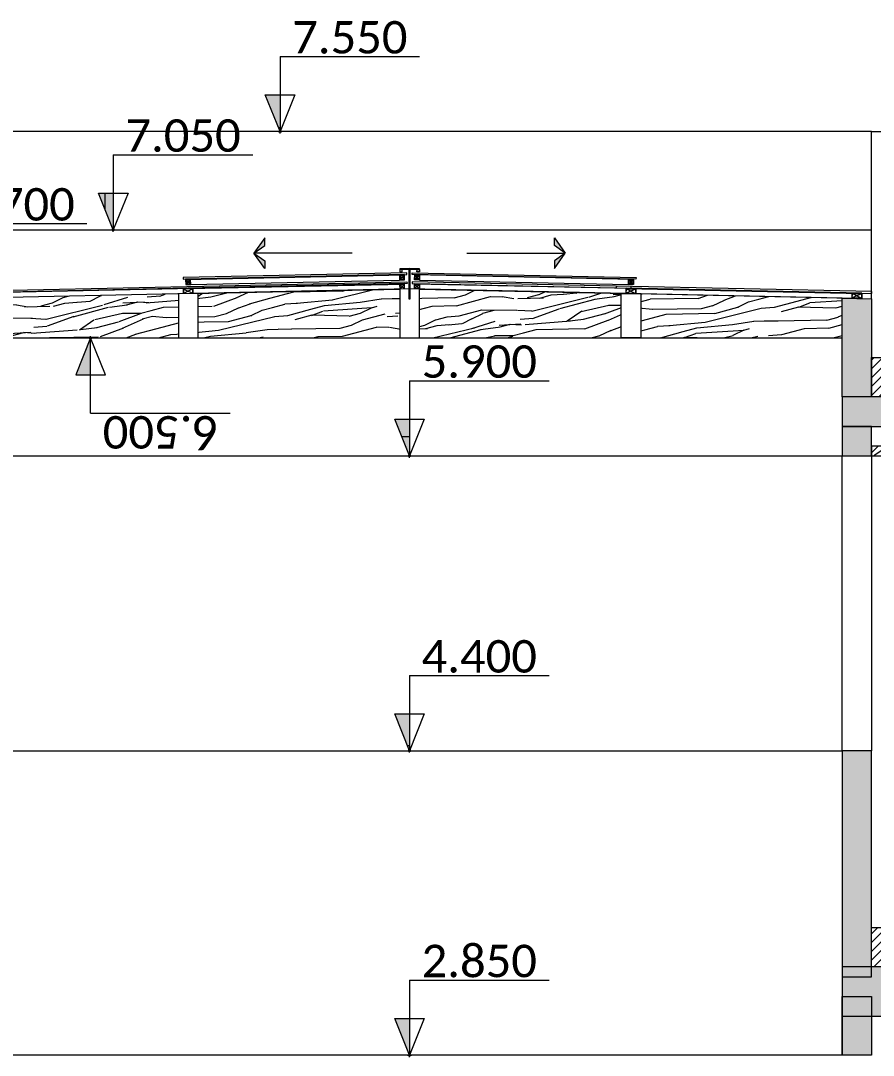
# Model space of a CAD drawing. Header units: metres. Extents: x -197 to 1099, y -24 to 14.
# Drawn here: x 125.69 to 130.03, y 2.85 to 8.11 of the extents above; entities that cross this region are included whole.
import ezdxf
from ezdxf.enums import TextEntityAlignment as Align

# ---------------------------------------------------------------- set-up
doc = ezdxf.new("R2010")
doc.units = ezdxf.units.M
doc.header["$LTSCALE"] = 0.001
doc.header["$PDMODE"] = 34
doc.header["$PDSIZE"] = 0.01
doc.linetypes.add('HIDDENX2', pattern=[19.05, 12.7, -6.35])
doc.layers.get('0').update_dxf_attribs({"lineweight": 13, "true_color": 0x000000})
for name, color, linetype, lineweight, true_color in [('Jach-Anotaciones-CalidaddeLínea  0.13', 7, 'Continuous', 13, 0x000000), ('Jach-Anotaciones-CalidaddeLínea 0.09', 7, 'Continuous', 9, 0x000000), ('Jach-Anotaciones-Hatch-Lum100%', 7, 'Continuous', 13, 0x000000), ('Jach-Anotaciones-Hatch-Lum50%', 9, 'Continuous', 13, 0x808080), ('Jach-Anotaciones-Hatch-Lum60%', 7, 'Continuous', 13, 0x666666), ('JACH-Anotaciones-Textos-Lum75% @ 0.075', 7, 'Continuous', 13, 0x404040), ('JACH-Arq-Lineas-Proyeccion Niveles cortes', 9, 'HIDDENX2', 13, 0x808080)]:
    doc.layers.add(name, color=color, linetype=linetype, lineweight=lineweight, true_color=true_color)
doc.styles.add('02a-Calibri-JACH(1.8mm)', font='calibri.ttf', dxfattribs={"height": 2.2})
pattern_1 = [(45, (-160.011958, 0), (-0.0224506403, 0.0224506403), [])]
pattern_2 = [(15, (-313.64202, -49.71884), (-0.07764571, 0.28977775), [0.06, -0.24]), (23.9726, (-313.597196, -49.874548), (1.66102096667, 0.7556513433), [0.0577062, -5.7129087]), (20.7105, (-313.604753, -49.857938), (2.5303551931, 0.9885849835), [0.0602994, -2.9546628]), (359.5779, (-313.628047, -49.771005), (3.420491245, -0.0152267632), [0.0902496, -8.9347131]), (8.6599, (-313.647874, -49.673825), (0.2897776808, 0.07764633), [0.0543324, -2.6622828]), (0.0686, (-313.594923, -49.83667), (1.236756576, 0.0208055781), [0.0465726, -4.6106796]), (3.6901, (-313.74138, -49.695774), (0.2897778036, 0.0776458436), [0.1223766, -1.4073291]), (20.7105, (-313.590208, -49.900628), (2.5303551931, 0.9885849835), [0.0301497, -2.9848125]), (15, (-313.62572, -49.7797), (-0.07764571, 0.28977775), [0.03, -0.27]), (15, (-313.693, -49.76045), (-0.07764571, 0.28977775), [0.09, -0.21]), (26.3099, (-313.64668, -49.70146), (1.081465411, 0.600359841), [0.030594, -1.4991117]), (17.7263, (-313.64693, -49.81644), (5.7179096389, 1.84269088743), [0.0630714, -6.2440674]), (7.4054, (-313.630112, -49.821252), (2.395867165, 0.3313897797), [0.0453981, -4.4944251]), (15, (-313.6151, -49.93525), (-0.07764571, 0.28977775), [0.06, -0.24]), (13.8309, (-313.640191, -49.957503), (0.28977774135, 0.07764595031), [0.1470306, -14.55603]), (15, (-313.69843, -49.74017), (-0.07764571, 0.28977775), [0.03, -0.27]), (15, (-313.67566, -49.70922), (-0.07764571, 0.28977775), [0.03, -0.27]), (15, (-313.81305, -49.71808), (-0.07764571, 0.28977775), [0.045, -0.255]), (5.5377, (-313.73869, -49.68263), (0.28977774, 0.077645832), [0.0912414, -1.7335872]), (15, (-313.83142, -49.70748), (-0.07764571, 0.28977775), [0.06, -0.24]), (15, (-313.7934, -49.97682), (-0.07764571, 0.28977775), [0.033, -0.267]), (15, (-313.6495, -49.92273), (-0.07764571, 0.28977775), [0.03, -0.27]), (15, (-313.79962, -49.95364), (-0.07764571, 0.28977775), [0.063, -0.237]), (20.4403, (-313.656497, -49.89665), (2.82013208377, 1.0662333484), [0.063285, -6.2652216]), (15, (-313.6598, -49.8727), (-0.07764571, 0.28977775), [0.057, -0.243]), (15, (-313.81205, -49.90727), (-0.07764571, 0.28977775), [0.033, -0.267]), (13.8309, (-313.789698, -49.851589), (0.28977774135, 0.07764595031), [0.1470306, -14.55603]), (15, (-313.7706, -49.81852), (-0.07764571, 0.28977775), [0.03, -0.27]), (15, (-313.8019, -49.8176), (-0.07764571, 0.28977775), [0.03, -0.27]), (15, (-313.686, -49.78653), (-0.07764571, 0.28977775), [0.06, -0.24]), (15, (-313.7455, -49.79627), (-0.07764571, 0.28977775), [0.03, -0.27]), (15, (-313.81278, -49.77702), (-0.07764571, 0.28977775), [0.06, -0.24]), (34.6538, (-313.701933, -49.877766), (2.8769728669, 2.0132122878), [0.0445983, -4.4152218]), (26.3099, (-313.772936, -49.80983), (1.081465411, 0.600359841), [0.030594, -1.4991117]), (26.3099, (-313.65314, -49.79326), (1.081465411, 0.600359841), [0.030594, -1.4991117]), (20.7105, (-313.76958, -49.706437), (2.5303551931, 0.9885849835), [0.0301497, -2.9848125]), (4.6952, (-313.864847, -49.710222), (1.8163117824, 0.1760980683), [0.0335409, -3.3205605]), (3.6901, (-313.76154, -49.968277), (0.2897778036, 0.0776458436), [0.030594, -1.4991117]), (105, (-313.731, -49.9663), (-0.28977775, -0.07764571), [0, -0.3]), (1.6076, (-313.835342, -49.820338), (5.23680226775, 0.1608749846), [0.064761, -6.4113462]), (26.3099, (-313.66945, -49.732405), (1.081465411, 0.600359841), [0.030594, -1.4991117]), (25.3048, (-313.62053, -49.914965), (1.3712432716, 0.6780051528), [0.0335409, -3.3205605]), (3.6901, (-313.74163, -49.810757), (0.2897778036, 0.0776458436), [0.030594, -1.4991117]), (3.6901, (-313.716533, -49.788503), (0.2897778036, 0.0776458436), [0.030594, -1.4991117]), (356.5651, (-313.82758, -49.84932), (0.289777597, 0.077646036), [0.0379473, -0.9107358]), (0.9638, (-313.8221, -49.74225), (0.289777537, 0.077646043), [0.1236933, -1.1132382]), (358.3008, (-313.76958, -49.706437), (2.1837351633, -0.036033688), [0.0939627, -3.0381285]), (15, (-313.77346, -49.69195), (-0.07764571, 0.28977775), [0.036, -0.264]), (0.9638, (-313.73877, -49.93733), (0.289777537, 0.077646043), [0.1236933, -1.1132382]), (0.9638, (-313.773184, -49.92481), (0.289777537, 0.077646043), [0.1236933, -1.1132382]), (0.9638, (-313.78017, -49.89873), (0.289777537, 0.077646043), [0.1236933, -1.1132382]), (4.6952, (-313.846212, -49.77977), (1.8163117824, 0.1760980683), [0.0335409, -3.3205605]), (0.9638, (-313.75483, -49.761494), (0.289777537, 0.077646043), [0.0618465, -1.175085]), (4.6952, (-313.821366, -49.872498), (1.8163117824, 0.1760980683), [0.0335409, -3.3205605]), (12.6141, (-313.665246, -49.852406), (0.289777637, 0.07764606472), [0.0720624, -7.1341845]), (4.6952, (-313.711098, -49.808787), (1.8163117824, 0.1760980683), [0.0335409, -3.3205605]), (27.5288, (-313.67767, -49.806042), (1.0814654707, 0.6003604374), [0.0276585, -2.7382047]), (4.5626, (-313.817483, -49.886987), (3.34284542379, 0.27455157553), [0.1159182, -11.4758865]), (6.8699, (-313.701933, -49.877766), (0.2897776104, 0.0776456016), [0.0424263, -2.0788938]), (19.7636, (-313.787937, -49.869752), (3.1099101626, 1.1438781151), [0.0722496, -3.5402286]), (15, (-313.71994, -49.84532), (-0.07764571, 0.28977775), [0.093, -0.207]), (359.7449, (-313.856306, -49.742098), (1.2367564913, 0.0208055703), [0.0342054, -3.3863208]), (5.5377, (-313.731007, -49.96631), (0.28977774, 0.077645832), [0.0912414, -1.7335872]), (355.0169, (-313.808166, -49.92176), (0.9469788701, -0.0568404208), [0.0351141, -3.4762956]), (15, (-313.61926, -49.6879), (-0.07764571, 0.28977775), [0.015, -0.285]), (15, (-313.5851, -49.8154), (-0.07764571, 0.28977775), [0.03, -0.27]), (26.3099, (-313.55714, -49.91972), (1.081465411, 0.600359841), [0.030594, -1.4991117]), (15, (-313.562, -49.88997), (-0.07764571, 0.28977775), [0.054, -0.246]), (358.3008, (-313.606057, -49.73716), (2.1837351633, -0.036033688), [0.0313209, -3.1007703]), (3.0207, (-313.586854, -49.797237), (5.81644518364, 0.315839444), [0.0552021, -10.0651932]), (105, (-313.55714, -49.91972), (-0.28977775, -0.07764571), [0, -0.3]), (15, (-313.52972, -49.90616), (-0.07764571, 0.28977775), [0.027, -0.273]), (15, (-313.54447, -49.8511), (-0.07764571, 0.28977775), [0.027, -0.273]), (15, (-313.54835, -49.8366), (-0.07764571, 0.28977775), [0.027, -0.273]), (351.0376, (-313.57475, -49.73809), (2.2613803473, -0.3258093788), [0.0295467, -2.9251086]), (3.5163, (-313.5840674, -49.7033158), (1.526546519916, 0.09840576659), [0.0275514, -19.5646575]), (356.5651, (-313.556115, -49.80764), (0.289777597, 0.077646036), [0.0284604, -0.9202224]), (2.4712, (-313.59416, -49.665645), (1.526534515, 0.0984509597), [0.0276585, -2.7382047])]
pattern_3 = [(0, (169.421, 45.032), (0, 6.985), [5.08, -1.905]), (90, (169.421, 45.032), (-6.985, 4e-16), [5.08, -1.905])]

# ---------------------------------------------------------------- blocks, each defined once
blk = doc.blocks.new('A$C51db089b')
at = {"layer": 'Jach-Anotaciones-Hatch-Lum50%', "lineweight": 0, "ltscale": 100}
h = blk.add_hatch(color=256, dxfattribs=at)
h.dxf.hatch_style = 1
h.paths.add_polyline_path([(0, 0.0776), (0.0554, 0.1173), (0.0554, 0.1552)])
h = blk.add_hatch(color=256, dxfattribs=at)
h.dxf.hatch_style = 1
h.paths.add_polyline_path([(0, 0.0776), (0.0554, 0.038), (0.0554, 0)])
at = {"lineweight": 0, "ltscale": 100}
for points in [[(0, 0.0776), (0.0554, 0.1173), (0.0554, 0.1552)], [(0, 0.0776), (0.0554, 0.038), (0.0554, 0)]]:
    blk.add_lwpolyline(points, close=True, dxfattribs=at)
blk.add_lwpolyline([(0.5, 0.0776), (0, 0.0776)], dxfattribs=at)
blk = doc.blocks.new('*U673')
at = {"lineweight": 0, "ltscale": 100}
h = blk.add_hatch(dxfattribs=at)
h.set_pattern_fill('ANGLE', color=256)
h.set_pattern_definition(pattern_3)
h.paths.add_polyline_path([(0, 2.5), (0, 0), (1, 2.5)])
h = blk.add_hatch(color=256, dxfattribs=at)
h.dxf.hatch_style = 1
h.paths.add_polyline_path([(0, 2.5), (0, 0), (1, 2.5)])
for points in [[(0, 5.099), (-9.466, 5.099)], [(0, 5.099), (0, 1.25)]]:
    blk.add_lwpolyline(points, dxfattribs=at)
for points in [[(0, 0), (1, 2.5), (-1, 2.5)], [(0, 2.5), (0, 0), (1, 2.5)]]:
    blk.add_lwpolyline(points, close=True, dxfattribs=at)
blk.add_point((0, 0), dxfattribs=at)
at = {"lineweight": 0, "ltscale": 100, "style": '02a-Calibri-JACH(1.8mm)'}
blk.add_attdef('ALT', text='', height=2.2, dxfattribs=at).set_placement((-4.733, 6.401), align=Align.MIDDLE_CENTER)
blk = doc.blocks.new('*U674')
at = {"lineweight": 0, "ltscale": 100}
h = blk.add_hatch(dxfattribs=at)
h.set_pattern_fill('ANGLE', color=256)
h.set_pattern_definition(pattern_3)
h.paths.add_polyline_path([(0, 2.5), (0, 0), (1, 2.5)])
h = blk.add_hatch(color=256, dxfattribs=at)
h.dxf.hatch_style = 1
h.paths.add_polyline_path([(0, 2.5), (0, 0), (1, 2.5)])
for points in [[(0, 5.099), (-9.466, 5.099)], [(0, 5.099), (0, 1.25)]]:
    blk.add_lwpolyline(points, dxfattribs=at)
for points in [[(0, 0), (1, 2.5), (-1, 2.5)], [(0, 2.5), (0, 0), (1, 2.5)]]:
    blk.add_lwpolyline(points, close=True, dxfattribs=at)
blk.add_point((0, 0), dxfattribs=at)
at = {"lineweight": 0, "ltscale": 100, "style": '02a-Calibri-JACH(1.8mm)'}
blk.add_attdef('ALT', text='', height=2.2, dxfattribs=at).set_placement((-4.733, 6.401), align=Align.MIDDLE_CENTER)
blk = doc.blocks.new('*U662')
at = {"lineweight": 0, "ltscale": 100}
h = blk.add_hatch(dxfattribs=at)
h.set_pattern_fill('ANGLE', color=256)
h.set_pattern_definition(pattern_3)
h.paths.add_polyline_path([(0, 2.5), (0, 0), (1, 2.5)])
h = blk.add_hatch(color=256, dxfattribs=at)
h.dxf.hatch_style = 1
h.paths.add_polyline_path([(0, 2.5), (0, 0), (1, 2.5)])
for points in [[(0, 5.099), (-9.466, 5.099)], [(0, 5.099), (0, 1.25)]]:
    blk.add_lwpolyline(points, dxfattribs=at)
for points in [[(0, 0), (1, 2.5), (-1, 2.5)], [(0, 2.5), (0, 0), (1, 2.5)]]:
    blk.add_lwpolyline(points, close=True, dxfattribs=at)
blk.add_point((0, 0), dxfattribs=at)
at = {"lineweight": 0, "ltscale": 100, "style": '02a-Calibri-JACH(1.8mm)'}
blk.add_attdef('ALT', text='', height=2.2, dxfattribs=at).set_placement((-4.733, 6.401), align=Align.MIDDLE_CENTER)
blk = doc.blocks.new('*U663')
at = {"lineweight": 0, "ltscale": 100}
h = blk.add_hatch(dxfattribs=at)
h.set_pattern_fill('ANGLE', color=256)
h.set_pattern_definition(pattern_3)
h.paths.add_polyline_path([(0, 2.5), (0, 0), (1, 2.5)])
h = blk.add_hatch(color=256, dxfattribs=at)
h.dxf.hatch_style = 1
h.paths.add_polyline_path([(0, 2.5), (0, 0), (1, 2.5)])
for points in [[(0, 5.099), (-9.466, 5.099)], [(0, 5.099), (0, 1.25)]]:
    blk.add_lwpolyline(points, dxfattribs=at)
for points in [[(0, 0), (1, 2.5), (-1, 2.5)], [(0, 2.5), (0, 0), (1, 2.5)]]:
    blk.add_lwpolyline(points, close=True, dxfattribs=at)
blk.add_point((0, 0), dxfattribs=at)
at = {"lineweight": 0, "ltscale": 100, "style": '02a-Calibri-JACH(1.8mm)'}
blk.add_attdef('ALT', text='', height=2.2, dxfattribs=at).set_placement((-4.733, 6.401), align=Align.MIDDLE_CENTER)
blk = doc.blocks.new('*U664')
at = {"lineweight": 0, "ltscale": 100}
h = blk.add_hatch(dxfattribs=at)
h.set_pattern_fill('ANGLE', color=256)
h.set_pattern_definition(pattern_3)
h.paths.add_polyline_path([(0, 2.5), (0, 0), (1, 2.5)])
h = blk.add_hatch(color=256, dxfattribs=at)
h.dxf.hatch_style = 1
h.paths.add_polyline_path([(0, 2.5), (0, 0), (1, 2.5)])
for points in [[(0, 5.099), (-9.466, 5.099)], [(0, 5.099), (0, 1.25)]]:
    blk.add_lwpolyline(points, dxfattribs=at)
for points in [[(0, 0), (1, 2.5), (-1, 2.5)], [(0, 2.5), (0, 0), (1, 2.5)]]:
    blk.add_lwpolyline(points, close=True, dxfattribs=at)
blk.add_point((0, 0), dxfattribs=at)
at = {"lineweight": 0, "ltscale": 100, "style": '02a-Calibri-JACH(1.8mm)'}
blk.add_attdef('ALT', text='', height=2.2, dxfattribs=at).set_placement((-4.733, 6.401), align=Align.MIDDLE_CENTER)
blk = doc.blocks.new('*U572')
at = {"lineweight": 0, "ltscale": 100}
h = blk.add_hatch(dxfattribs=at)
h.set_pattern_fill('ANGLE', color=256)
h.set_pattern_definition(pattern_3)
h.paths.add_polyline_path([(0, 2.5), (0, 0), (1, 2.5)])
h = blk.add_hatch(color=256, dxfattribs=at)
h.dxf.hatch_style = 1
h.paths.add_polyline_path([(0, 2.5), (0, 0), (1, 2.5)])
for points in [[(0, 5.099), (-9.466, 5.099)], [(0, 5.099), (0, 1.25)]]:
    blk.add_lwpolyline(points, dxfattribs=at)
for points in [[(0, 0), (1, 2.5), (-1, 2.5)], [(0, 2.5), (0, 0), (1, 2.5)]]:
    blk.add_lwpolyline(points, close=True, dxfattribs=at)
blk.add_point((0, 0), dxfattribs=at)
at = {"lineweight": 0, "ltscale": 100, "style": '02a-Calibri-JACH(1.8mm)'}
blk.add_attdef('ALT', text='', height=2.2, dxfattribs=at).set_placement((-4.733, 6.401), align=Align.MIDDLE_CENTER)
blk = doc.blocks.new('*U388')
at = {"lineweight": 0, "ltscale": 100}
h = blk.add_hatch(dxfattribs=at)
h.set_pattern_fill('ANGLE', color=256)
h.set_pattern_definition(pattern_3)
h.paths.add_polyline_path([(0, 2.5), (0, 0), (1, 2.5)])
h = blk.add_hatch(color=256, dxfattribs=at)
h.dxf.hatch_style = 1
h.paths.add_polyline_path([(0, 2.5), (0, 0), (1, 2.5)])
for points in [[(0, 5.099), (-9.466, 5.099)], [(0, 5.099), (0, 1.25)]]:
    blk.add_lwpolyline(points, dxfattribs=at)
for points in [[(0, 0), (1, 2.5), (-1, 2.5)], [(0, 2.5), (0, 0), (1, 2.5)]]:
    blk.add_lwpolyline(points, close=True, dxfattribs=at)
blk.add_point((0, 0), dxfattribs=at)
at = {"lineweight": 0, "ltscale": 100, "style": '02a-Calibri-JACH(1.8mm)'}
blk.add_attdef('ALT', text='', height=2.2, dxfattribs=at).set_placement((-4.733, 6.401), align=Align.MIDDLE_CENTER)

msp = doc.modelspace()

# ---------------------------------------------------------------- hatches: boundary and pattern name
at = {"layer": 'Jach-Anotaciones-CalidaddeLínea  0.13', "ltscale": 100}
h = msp.add_hatch(dxfattribs=at)
h.set_pattern_fill('WOOD_01', color=256, scale=0.4, angle=15, pattern_type=2)
h.set_pattern_definition([(15, (-313.59363, -49.62512), (-0.10352762, 0.38637033), [0.08, -0.32]), (23.9726, (-313.533861, -49.832729), (2.2146946222, 1.0075351244), [0.0769416, -7.6172116]), (20.7105, (-313.543937, -49.81058), (3.373806924, 1.3181133113), [0.0803992, -3.9395504]), (359.5779, (-313.574995, -49.694671), (4.56065499334, -0.02030235094), [0.1203328, -11.9129508]), (8.6599, (-313.60143, -49.5651), (0.386370241, 0.10352844), [0.0724432, -3.5497104]), (0.0686, (-313.53083, -49.782223), (1.649008768, 0.0277407708), [0.0620968, -6.1475728]), (3.6901, (-313.726106, -49.59436), (0.386370405, 0.103527791), [0.1631688, -1.8764388]), (20.7105, (-313.524544, -49.867502), (3.373806924, 1.3181133113), [0.0401996, -3.97975]), (15, (-313.5719, -49.70626), (-0.10352762, 0.38637033), [0.04, -0.36]), (15, (-313.6616, -49.6806), (-0.10352762, 0.38637033), [0.12, -0.28]), (26.3099, (-313.59984, -49.60194), (1.441953881, 0.800479788), [0.040792, -1.9988156]), (17.7263, (-313.600174, -49.755252), (7.6238795185, 2.45692118324), [0.0840952, -8.3254232]), (7.4054, (-313.57775, -49.761667), (3.1944895534, 0.4418530396), [0.0605308, -5.9925668]), (15, (-313.55773, -49.91366), (-0.10352762, 0.38637033), [0.08, -0.32]), (13.8309, (-313.591188, -49.943335), (0.3863703218, 0.10352793375), [0.1960408, -19.40804]), (15, (-313.66883, -49.65356), (-0.10352762, 0.38637033), [0.04, -0.36]), (15, (-313.63848, -49.6123), (-0.10352762, 0.38637033), [0.04, -0.36]), (15, (-313.82166, -49.6241), (-0.10352762, 0.38637033), [0.06, -0.34]), (5.5377, (-313.72252, -49.57684), (0.38637032, 0.103527776), [0.1216552, -2.3114496]), (15, (-313.84616, -49.60997), (-0.10352762, 0.38637033), [0.08, -0.32]), (15, (-313.7955, -49.9691), (-0.10352762, 0.38637033), [0.044, -0.356]), (15, (-313.6036, -49.89697), (-0.10352762, 0.38637033), [0.04, -0.36]), (15, (-313.80377, -49.93818), (-0.10352762, 0.38637033), [0.084, -0.316]), (20.4403, (-313.612929, -49.862197), (3.7601761117, 1.4216444645), [0.08438, -8.3536288]), (15, (-313.61735, -49.83025), (-0.10352762, 0.38637033), [0.076, -0.324]), (15, (-313.82033, -49.87636), (-0.10352762, 0.38637033), [0.044, -0.356]), (13.8309, (-313.79053, -49.802117), (0.3863703218, 0.10352793375), [0.1960408, -19.40804]), (15, (-313.76507, -49.75803), (-0.10352762, 0.38637033), [0.04, -0.36]), (15, (-313.8068, -49.7568), (-0.10352762, 0.38637033), [0.04, -0.36]), (15, (-313.65227, -49.71538), (-0.10352762, 0.38637033), [0.08, -0.32]), (15, (-313.7316, -49.72835), (-0.10352762, 0.38637033), [0.04, -0.36]), (15, (-313.8213, -49.7027), (-0.10352762, 0.38637033), [0.08, -0.32]), (34.6538, (-313.67351, -49.83702), (3.8359638226, 2.6842830504), [0.0594644, -5.8869624]), (26.3099, (-313.76818, -49.746435), (1.441953881, 0.800479788), [0.040792, -1.9988156]), (26.3099, (-313.608456, -49.72434), (1.441953881, 0.800479788), [0.040792, -1.9988156]), (20.7105, (-313.763707, -49.60858), (3.373806924, 1.3181133113), [0.0401996, -3.97975]), (4.6952, (-313.89073, -49.613627), (2.4217490432, 0.2347974244), [0.0447212, -4.427414]), (3.6901, (-313.75298, -49.9577), (0.386370405, 0.103527791), [0.040792, -1.9988156]), (105, (-313.71228, -49.95507), (-0.38637033, -0.10352762), [0, -0.4]), (1.6076, (-313.851389, -49.760448), (6.9824030237, 0.2144999795), [0.086348, -8.5484616]), (26.3099, (-313.6302, -49.643204), (1.441953881, 0.800479788), [0.040792, -1.9988156]), (25.3048, (-313.564974, -49.886618), (1.8283243622, 0.9040068704), [0.0447212, -4.427414]), (3.6901, (-313.72644, -49.74767), (0.386370405, 0.103527791), [0.040792, -1.9988156]), (3.6901, (-313.69298, -49.718), (0.386370405, 0.103527791), [0.040792, -1.9988156]), (356.5651, (-313.84104, -49.79909), (0.38637013, 0.103528048), [0.0505964, -1.2143144]), (0.9638, (-313.83373, -49.65633), (0.38637005, 0.103528058), [0.1649244, -1.4843176]), (358.3008, (-313.763707, -49.60858), (2.9116468844, -0.0480449174), [0.1252836, -4.050838]), (15, (-313.7689, -49.58926), (-0.10352762, 0.38637033), [0.048, -0.352]), (0.9638, (-313.72263, -49.91644), (0.38637005, 0.103528058), [0.1649244, -1.4843176]), (0.9638, (-313.76851, -49.89974), (0.38637005, 0.103528058), [0.1649244, -1.4843176]), (0.9638, (-313.77783, -49.86497), (0.38637005, 0.103528058), [0.1649244, -1.4843176]), (4.6952, (-313.865882, -49.706356), (2.4217490432, 0.2347974244), [0.0447212, -4.427414]), (0.9638, (-313.74404, -49.68199), (0.38637005, 0.103528058), [0.082462, -1.56678]), (4.6952, (-313.832754, -49.829995), (2.4217490432, 0.2347974244), [0.0447212, -4.427414]), (12.6141, (-313.624594, -49.803206), (0.38637018265, 0.1035280863), [0.0960832, -9.512246]), (4.6952, (-313.68573, -49.745048), (2.4217490432, 0.2347974244), [0.0447212, -4.427414]), (27.5288, (-313.64116, -49.741387), (1.441953961, 0.800480583), [0.036878, -3.6509396]), (4.5626, (-313.827577, -49.849313), (4.45712723172, 0.36606876737), [0.1545576, -15.301182]), (6.8699, (-313.67351, -49.83702), (0.386370147, 0.103527469), [0.0565684, -2.7718584]), (19.7636, (-313.788182, -49.826334), (4.1465468834, 1.5251708202), [0.0963328, -4.7203048]), (15, (-313.69752, -49.79376), (-0.10352762, 0.38637033), [0.124, -0.276]), (359.7449, (-313.87934, -49.656128), (1.649008655, 0.0277407604), [0.0456072, -4.5150944]), (5.5377, (-313.712275, -49.955075), (0.38637032, 0.103527776), [0.1216552, -2.3114496]), (355.0169, (-313.815154, -49.895678), (1.2626384934, -0.0757872277), [0.0468188, -4.6350608]), (15, (-313.56328, -49.58386), (-0.10352762, 0.38637033), [0.02, -0.38]), (15, (-313.51772, -49.75386), (-0.10352762, 0.38637033), [0.04, -0.36]), (26.3099, (-313.48045, -49.89296), (1.441953881, 0.800479788), [0.040792, -1.9988156]), (15, (-313.48694, -49.8533), (-0.10352762, 0.38637033), [0.072, -0.328]), (358.3008, (-313.545676, -49.649545), (2.9116468844, -0.0480449174), [0.0417612, -4.1343604]), (3.0207, (-313.520071, -49.729647), (7.75526024486, 0.42111925866), [0.0736028, -13.4202576]), (105, (-313.48045, -49.89296), (-0.38637033, -0.10352762), [0, -0.4]), (15, (-313.4439, -49.87488), (-0.10352762, 0.38637033), [0.036, -0.364]), (15, (-313.46356, -49.80147), (-0.10352762, 0.38637033), [0.036, -0.364]), (15, (-313.46873, -49.78215), (-0.10352762, 0.38637033), [0.036, -0.364]), (351.0376, (-313.503933, -49.650783), (3.0151737964, -0.434412505), [0.0393956, -3.9001448]), (3.5163, (-313.516356, -49.6044187), (2.03539535989, 0.13120768879), [0.0367352, -26.08621]), (356.5651, (-313.47909, -49.74351), (0.38637013, 0.103528048), [0.0379472, -1.2269632]), (2.4712, (-313.529815, -49.55419), (2.0353793533, 0.1312679462), [0.036878, -3.6509396])])
h.paths.add_polyline_path([(127.61721, 6.5), (127.71721, 6.5), (127.71721, 6.74894), (127.66721, 6.75), (127.61721, 6.74894)])
h = msp.add_hatch(dxfattribs=at)
h.set_pattern_fill('WOOD_01', color=256, scale=0.3, angle=15, pattern_type=2)
h.set_pattern_definition(pattern_2)
h.paths.add_polyline_path([(126.49163, 6.5), (126.59163, 6.5), (126.59163, 6.72711), (126.49163, 6.72498)])
h = msp.add_hatch(dxfattribs=at)
h.set_pattern_fill('WOOD_01', color=256, scale=0.3, angle=15, pattern_type=2)
h.set_pattern_definition(pattern_2)
h.paths.add_polyline_path([(128.8428, 6.5), (128.7428, 6.5), (128.7428, 6.72711), (128.8428, 6.72498)])
at = {"layer": 'Jach-Anotaciones-Hatch-Lum100%', "ltscale": 100}
h = msp.add_hatch(color=256, dxfattribs=at)
h.dxf.hatch_style = 1
h.paths.add_polyline_path([(130.01665, 6.2), (129.86665, 6.2), (129.86665, 6.70319), (130.01665, 6.7)])
h = msp.add_hatch(color=256, dxfattribs=at)
h.dxf.hatch_style = 1
h.paths.add_polyline_path([(133.31665, 6.2), (129.86665, 6.2), (129.86665, 6.05), (133.31665, 6.05)])
h = msp.add_hatch(color=256, dxfattribs=at)
h.dxf.hatch_style = 1
h.paths.add_polyline_path([(129.86665, 5.9), (130.01665, 5.9), (130.01665, 6.05), (129.86665, 6.05)])
h = msp.add_hatch(color=256, dxfattribs=at)
h.dxf.hatch_style = 1
h.paths.add_polyline_path([(130.01665, 4.4), (129.86665, 4.4), (129.86665, 3.25), (130.01665, 3.25)])
h = msp.add_hatch(color=256, dxfattribs=at)
h.dxf.hatch_style = 1
h.paths.add_polyline_path([(129.86665, 3.05), (137.01665, 3.05), (137.01665, 3.3), (129.86665, 3.3)])
h = msp.add_hatch(color=256, dxfattribs=at)
h.dxf.hatch_style = 1
h.paths.add_polyline_path([(129.86665, 3.15), (130.01665, 3.15), (130.01665, 2.85), (129.86665, 2.85)])
at = {"layer": 'Jach-Anotaciones-Hatch-Lum50%', "ltscale": 100}
h = msp.add_hatch(dxfattribs=at)
h.set_pattern_fill('WOOD_01', color=256, scale=0.6, angle=15, pattern_type=2)
h.set_pattern_definition([(15, (-313.49684, -49.4377), (-0.1552914, 0.5795555), [0.12, -0.48]), (23.9726, (-313.40719, -49.749097), (3.3220419333, 1.5113026866), [0.1154124, -11.4258174]), (20.7105, (-313.422305, -49.715876), (5.060710386, 1.977169967), [0.1205988, -5.9093256]), (359.5779, (-313.468892, -49.54201), (6.84098249, -0.0304535264), [0.1804992, -17.8694262]), (8.6599, (-313.50855, -49.34765), (0.579555362, 0.15529266), [0.1086648, -5.3245656]), (0.0686, (-313.402644, -49.67334), (2.473513152, 0.0416111562), [0.0931452, -9.2213592]), (3.6901, (-313.69556, -49.39155), (0.579555607, 0.155291687), [0.2447532, -2.8146582]), (20.7105, (-313.393215, -49.801257), (5.060710386, 1.977169967), [0.0602994, -5.969625]), (15, (-313.46423, -49.5594), (-0.1552914, 0.5795555), [0.06, -0.54]), (15, (-313.5988, -49.5209), (-0.1552914, 0.5795555), [0.18, -0.42]), (26.3099, (-313.50616, -49.40292), (2.162930822, 1.200719683), [0.061188, -2.9982234]), (17.7263, (-313.50666, -49.63288), (11.4358192778, 3.6853817749), [0.1261428, -12.4881348]), (7.4054, (-313.473023, -49.642503), (4.79173433, 0.6627795594), [0.0907962, -8.9888502]), (15, (-313.443, -49.8705), (-0.1552914, 0.5795555), [0.12, -0.48]), (13.8309, (-313.493181, -49.915006), (0.5795554827, 0.15529190063), [0.2940612, -29.11206]), (15, (-313.60965, -49.48034), (-0.1552914, 0.5795555), [0.06, -0.54]), (15, (-313.5641, -49.41845), (-0.1552914, 0.5795555), [0.06, -0.54]), (15, (-313.8389, -49.43617), (-0.1552914, 0.5795555), [0.09, -0.51]), (5.5377, (-313.69018, -49.36526), (0.57955548, 0.155291664), [0.1824828, -3.4671744]), (15, (-313.87564, -49.41495), (-0.1552914, 0.5795555), [0.12, -0.48]), (15, (-313.7996, -49.95364), (-0.1552914, 0.5795555), [0.066, -0.534]), (15, (-313.5118, -49.84546), (-0.1552914, 0.5795555), [0.06, -0.54]), (15, (-313.81205, -49.9073), (-0.1552914, 0.5795555), [0.126, -0.474]), (20.4403, (-313.525792, -49.7933), (5.6402641675, 2.1324666968), [0.12657, -12.5304432]), (15, (-313.5324, -49.7454), (-0.1552914, 0.5795555), [0.114, -0.486]), (15, (-313.8369, -49.81454), (-0.1552914, 0.5795555), [0.066, -0.534]), (13.8309, (-313.792195, -49.703178), (0.5795554827, 0.15529190063), [0.2940612, -29.11206]), (15, (-313.754, -49.63704), (-0.1552914, 0.5795555), [0.06, -0.54]), (15, (-313.8166, -49.6352), (-0.1552914, 0.5795555), [0.06, -0.54]), (15, (-313.5848, -49.57307), (-0.1552914, 0.5795555), [0.12, -0.48]), (15, (-313.7038, -49.59254), (-0.1552914, 0.5795555), [0.06, -0.54]), (15, (-313.83837, -49.55405), (-0.1552914, 0.5795555), [0.12, -0.48]), (34.6538, (-313.616664, -49.75553), (5.753945734, 4.0264245757), [0.0891966, -8.8304436]), (26.3099, (-313.75867, -49.61966), (2.162930822, 1.200719683), [0.061188, -2.9982234]), (26.3099, (-313.51908, -49.58652), (2.162930822, 1.200719683), [0.061188, -2.9982234]), (20.7105, (-313.75196, -49.412873), (5.060710386, 1.977169967), [0.0602994, -5.969625]), (4.6952, (-313.942493, -49.420445), (3.632623565, 0.3521961366), [0.0670818, -6.641121]), (3.6901, (-313.73587, -49.93655), (0.579555607, 0.155291687), [0.061188, -2.9982234]), (105, (-313.6748, -49.9326), (-0.5795555, -0.1552914), [0, -0.6]), (1.6076, (-313.883482, -49.640676), (10.4736045355, 0.3217499692), [0.129522, -12.8226924]), (26.3099, (-313.55169, -49.46481), (2.162930822, 1.200719683), [0.061188, -2.9982234]), (25.3048, (-313.45386, -49.82993), (2.742486543, 1.3560103056), [0.0670818, -6.641121]), (3.6901, (-313.69606, -49.62151), (0.579555607, 0.155291687), [0.061188, -2.9982234]), (3.6901, (-313.64586, -49.57701), (0.579555607, 0.155291687), [0.061188, -2.9982234]), (356.5651, (-313.86795, -49.69863), (0.57955519, 0.15529207), [0.0758946, -1.8214716]), (0.9638, (-313.857, -49.4845), (0.579555074, 0.155292087), [0.2473866, -2.2264764]), (358.3008, (-313.75196, -49.412873), (4.367470327, -0.072067376), [0.1879254, -6.076257]), (15, (-313.7597, -49.3839), (-0.1552914, 0.5795555), [0.072, -0.528]), (0.9638, (-313.69034, -49.87466), (0.579555074, 0.155292087), [0.2473866, -2.2264764]), (0.9638, (-313.75917, -49.84962), (0.579555074, 0.155292087), [0.2473866, -2.2264764]), (0.9638, (-313.77314, -49.79746), (0.579555074, 0.155292087), [0.2473866, -2.2264764]), (4.6952, (-313.905223, -49.55954), (3.632623565, 0.3521961366), [0.0670818, -6.641121]), (0.9638, (-313.72245, -49.52299), (0.579555074, 0.155292087), [0.123693, -2.35017]), (4.6952, (-313.85553, -49.744996), (3.632623565, 0.3521961366), [0.0670818, -6.641121]), (12.6141, (-313.54329, -49.704813), (0.579555274, 0.1552921294), [0.1441248, -14.268369]), (4.6952, (-313.634994, -49.617575), (3.632623565, 0.3521961366), [0.0670818, -6.641121]), (27.5288, (-313.56814, -49.612084), (2.162930941, 1.200720875), [0.055317, -5.4764094]), (4.5626, (-313.847765, -49.773973), (6.6856908476, 0.54910315106), [0.2318364, -22.951773]), (6.8699, (-313.61666, -49.75553), (0.579555221, 0.155291203), [0.0848526, -4.1577876]), (19.7636, (-313.788673, -49.739505), (6.219820325, 2.28775623), [0.1444992, -7.0804572]), (15, (-313.6527, -49.69064), (-0.1552914, 0.5795555), [0.186, -0.414]), (359.7449, (-313.92541, -49.484196), (2.4735129827, 0.0416111406), [0.0684108, -6.7726416]), (5.5377, (-313.67481, -49.93262), (0.57955548, 0.155291664), [0.1824828, -3.4671744]), (355.0169, (-313.82913, -49.84352), (1.89395774, -0.1136808416), [0.0702282, -6.9525912]), (15, (-313.4513, -49.3758), (-0.1552914, 0.5795555), [0.03, -0.57]), (15, (-313.383, -49.6308), (-0.1552914, 0.5795555), [0.06, -0.54]), (26.3099, (-313.32708, -49.83944), (2.162930822, 1.200719683), [0.061188, -2.9982234]), (15, (-313.3368, -49.77993), (-0.1552914, 0.5795555), [0.108, -0.492]), (358.3008, (-313.42491, -49.47432), (4.367470327, -0.072067376), [0.0626418, -6.2015406]), (3.0207, (-313.386506, -49.594474), (11.6328903673, 0.631678888), [0.1104042, -20.1303864]), (105, (-313.3271, -49.83944), (-0.5795555, -0.1552914), [0, -0.6]), (15, (-313.2722, -49.8123), (-0.1552914, 0.5795555), [0.054, -0.546]), (15, (-313.30173, -49.7022), (-0.1552914, 0.5795555), [0.054, -0.546]), (15, (-313.3095, -49.6732), (-0.1552914, 0.5795555), [0.054, -0.546]), (351.0376, (-313.3623, -49.47618), (4.522760695, -0.6516187576), [0.0590934, -5.8502172]), (3.5163, (-313.380933, -49.4066315), (3.05309303983, 0.19681153318), [0.0551028, -39.129315]), (356.5651, (-313.32503, -49.61527), (0.57955519, 0.15529207), [0.0569208, -1.8404448]), (2.4712, (-313.40112, -49.33129), (3.05306903, 0.196901919), [0.055317, -5.4764094])])
h.paths.add_polyline_path([(126.49163, 6.5), (129.86665, 6.5), (129.86665, 6.70319), (127.66721, 6.75), (125.46577, 6.70317), (125.46594, 6.5)])
h = msp.add_hatch(dxfattribs=at)
h.set_pattern_fill('ANSI31', color=256, scale=0.01)
h.set_pattern_definition(pattern_1)
h.paths.add_polyline_path([(130.01665, 6.4), (133.16665, 6.4), (133.16665, 6.2), (130.01665, 6.2)])
h = msp.add_hatch(dxfattribs=at)
h.set_pattern_fill('WOOD_01', color=256, scale=0.4, angle=45, pattern_type=2)
h.set_pattern_definition([(45, (-0.0198, 0.42144), (-0.2828427, 0.2828427), [0.08, -0.32]), (53.9726, (0.135765, 0.27153), (1.4142142423, 1.979898324), [0.0769416, -7.6172116]), (50.7105, (0.115966, 0.28567), (2.262745848, 2.828423075), [0.0803992, -3.9395504]), (29.5779, (0.031113, 0.370524), (3.9597942576, 2.262745145), [0.1203328, -11.9129508]), (38.6599, (-0.05657, 0.46952), (0.282842224, 0.28284338), [0.0724432, -3.5497104]), (30.0686, (0.113137, 0.316784), (1.414213099, 0.848528596), [0.0620968, -6.1475728]), (33.6901, (-0.14991, 0.38184), (0.28284269, 0.2828429), [0.1631688, -1.8764388]), (50.7105, (0.16122, 0.246073), (2.262745848, 2.828423075), [0.0401996, -3.97975]), (45, (0.0396, 0.36204), (-0.2828427, 0.2828427), [0.04, -0.36]), (45, (-0.0509, 0.3394), (-0.2828427, 0.2828427), [0.12, -0.28]), (56.3099, (-0.03677, 0.43841), (0.8485288, 1.414212773), [0.040792, -1.9988156]), (47.7263, (0.039598, 0.30547), (5.3740127468, 5.939695919), [0.0840952, -8.3254232]), (37.4054, (0.062225, 0.311127), (2.5455825855, 1.9799007337), [0.0605308, -5.9925668]), (45, (0.15556, 0.1895), (-0.2828427, 0.2828427), [0.08, -0.32]), (43.8309, (0.141421, 0.147078), (0.28284254707, 0.28284298153), [0.1960408, -19.40804]), (45, (-0.0707, 0.3592), (-0.2828427, 0.2828427), [0.04, -0.36]), (45, (-0.06505, 0.41012), (-0.2828427, 0.2828427), [0.04, -0.36]), (45, (-0.2178, 0.3083), (-0.2828427, 0.2828427), [0.06, -0.34]), (35.5377, (-0.155563, 0.39881), (0.282842625, 0.282842844), [0.1216552, -2.3114496]), (45, (-0.24607, 0.3083), (-0.2828427, 0.2828427), [0.08, -0.32]), (45, (-0.02263, 0.02263), (-0.2828427, 0.2828427), [0.044, -0.356]), (45, (0.1075, 0.181), (-0.2828427, 0.2828427), [0.04, -0.36]), (45, (-0.04525, 0.04525), (-0.2828427, 0.2828427), [0.084, -0.316]), (50.4403, (0.082024, 0.206475), (2.5455858032, 3.1112682773), [0.08438, -8.3536288]), (45, (0.06223, 0.23193), (-0.2828427, 0.2828427), [0.076, -0.324]), (45, (-0.0905, 0.0905), (-0.2828427, 0.2828427), [0.044, -0.356]), (43.8309, (-0.101823, 0.169706), (0.28284254707, 0.28284298153), [0.1960408, -19.40804]), (45, (-0.10182, 0.2206), (-0.2828427, 0.2828427), [0.04, -0.36]), (45, (-0.1386, 0.2008), (-0.2828427, 0.2828427), [0.04, -0.36]), (45, (-0.02546, 0.31396), (-0.2828427, 0.2828427), [0.08, -0.32]), (45, (-0.0877, 0.26304), (-0.2828427, 0.2828427), [0.04, -0.36]), (45, (-0.1782, 0.2404), (-0.2828427, 0.2828427), [0.08, -0.32]), (64.6538, (0.01697, 0.19799), (1.979900593, 4.242639224), [0.0594644, -5.8869624]), (56.3099, (-0.11031, 0.2291), (0.8485288, 1.414212773), [0.040792, -1.9988156]), (56.3099, (0.01697, 0.3281), (0.8485288, 1.414212773), [0.040792, -1.9988156]), (50.7105, (-0.175362, 0.350725), (2.262745848, 2.828423075), [0.0401996, -3.97975]), (34.6952, (-0.282843, 0.282843), (1.979897481, 1.414215056), [0.0447212, -4.427414]), (33.6901, (0.008485, 0.05374), (0.28284269, 0.2828429), [0.040792, -1.9988156]), (135, (0.04243, 0.07637), (-0.2828427, -0.2828427), [0, -0.4]), (31.6076, (-0.175362, 0.175362), (5.9396884082, 3.6769639432), [0.086348, -8.5484616]), (56.3099, (-0.04243, 0.387495), (0.8485288, 1.414212773), [0.040792, -1.9988156]), (55.3048, (0.135765, 0.209304), (1.131371909, 1.697055096), [0.0447212, -4.427414]), (33.6901, (-0.07354, 0.2489), (0.28284269, 0.2828429), [0.040792, -1.9988156]), (33.6901, (-0.0594, 0.29133), (0.28284269, 0.2828429), [0.040792, -1.9988156]), (26.5651, (-0.14708, 0.14708), (0.28284232, 0.28284298), [0.0505964, -1.2143144]), (30.9638, (-0.21213, 0.27436), (0.28284225, 0.28284295), [0.1649244, -1.4843176]), (28.3008, (-0.175362, 0.350725), (2.545582627, 1.414215323), [0.1252836, -4.050838]), (45, (-0.1895, 0.36487), (-0.2828427, 0.2828427), [0.048, -0.352]), (30.9638, (0.01414, 0.10465), (0.28284225, 0.28284295), [0.1649244, -1.4843176]), (30.9638, (-0.03394, 0.09617), (0.28284225, 0.28284295), [0.1649244, -1.4843176]), (30.9638, (-0.0594, 0.12162), (0.28284225, 0.28284295), [0.1649244, -1.4843176]), (34.6952, (-0.21496, 0.21496), (1.979897481, 1.414215056), [0.0447212, -4.427414]), (30.9638, (-0.12162, 0.29698), (0.28284225, 0.28284295), [0.082462, -1.56678]), (34.6952, (-0.12445, 0.12445), (1.979897481, 1.414215056), [0.0447212, -4.427414]), (42.6141, (0.042426, 0.25173), (0.2828423503, 0.282843044), [0.0960832, -9.512246]), (34.6952, (-0.039598, 0.27153), (1.979897481, 1.414215056), [0.0447212, -4.427414]), (57.5288, (-0.00283, 0.296985), (0.84852847, 1.414213501), [0.036878, -3.6509396]), (34.5626, (-0.110309, 0.110309), (3.6769510269, 2.5455884679), [0.1545576, -15.301182]), (36.8699, (0.01697, 0.19799), (0.282842628, 0.282842492), [0.0565684, -2.7718584]), (49.7636, (-0.08768, 0.149907), (2.828429529, 3.394110117), [0.0963328, -4.7203048]), (45, (-0.02546, 0.22345), (-0.2828427, 0.2828427), [0.124, -0.276]), (29.7449, (-0.25173, 0.25173), (1.414213006, 0.848528531), [0.0456072, -4.5150944]), (35.5377, (0.042426, 0.07637), (0.282842625, 0.282842844), [0.1216552, -2.3114496]), (25.0169, (-0.076368, 0.076368), (1.131370625, 0.565685582), [0.0468188, -4.6350608]), (45, (-0.01414, 0.47235), (-0.2828427, 0.2828427), [0.02, -0.38]), (45, (0.1103, 0.3479), (-0.2828427, 0.2828427), [0.04, -0.36]), (56.3099, (0.21213, 0.24607), (0.8485288, 1.414212773), [0.040792, -1.9988156]), (45, (0.18668, 0.2772), (-0.2828427, 0.2828427), [0.072, -0.328]), (28.3008, (0.03394, 0.424264), (2.545582627, 1.414215323), [0.0417612, -4.1343604]), (33.0207, (0.096167, 0.367696), (6.5056927557, 4.2423300984), [0.0736028, -13.4202576]), (135, (0.21213, 0.24607), (-0.2828427, -0.2828427), [0, -0.4]), (45, (0.23476, 0.28), (-0.2828427, 0.2828427), [0.036, -0.364]), (45, (0.181, 0.33375), (-0.2828427, 0.2828427), [0.036, -0.364]), (45, (0.16688, 0.3479), (-0.2828427, 0.2828427), [0.036, -0.364]), (21.0376, (0.07071, 0.444063), (2.828423357, 1.131374633), [0.0393956, -3.9001448]), (33.5163, (0.0367696, 0.478004), (1.697100244, 1.1313268716), [0.0367352, -26.08621]), (26.5651, (0.13859, 0.37618), (0.28284232, 0.28284298), [0.0379472, -1.2269632]), (32.4712, (0, 0.514774), (1.697056253, 1.131371053), [0.036878, -3.6509396])])
h.paths.add_polyline_path([(130.01665, 5.9), (131.21665, 5.9), (131.21665, 5.95), (130.01665, 5.95)])
h = msp.add_hatch(dxfattribs=at)
h.set_pattern_fill('ANSI31', color=256, scale=0.01)
h.set_pattern_definition(pattern_1)
h.paths.add_polyline_path([(130.01665, 3.5), (136.86665, 3.5), (136.86665, 3.3), (130.01665, 3.3)])

# ---------------------------------------------------------------- linework, layer by layer
at = {"ltscale": 100}
msp.add_lwpolyline([(122.16665, 7.05), (130.01665, 7.05)], dxfattribs=at)
at = {"layer": 'Jach-Anotaciones-CalidaddeLínea  0.13', "ltscale": 100}
for points in [[(130.01665, 6.7), (130.01665, 7.55), (117.30665, 7.55), (117.30665, 6.24641)], [(130.01665, 7.55), (132.56665, 7.55)], [(126.53166, 6.79385), (126.55106, 6.77526)], [(126.55066, 6.79425), (126.53207, 6.77485)], [(126.55413, 6.77232), (127.61668, 6.79493)], [(127.61921, 6.81699), (127.63861, 6.7984)], [(127.63821, 6.8174), (127.61962, 6.798)], [(127.71522, 6.81699), (127.69582, 6.7984)], [(127.69622, 6.8174), (127.71481, 6.798)], [(127.71775, 6.79493), (128.7803, 6.77232)], [(128.80277, 6.79385), (128.78337, 6.77526)], [(128.78377, 6.79425), (128.80236, 6.77485)], [(126.51763, 6.74904), (126.56509, 6.72804)], [(126.56462, 6.75004), (126.5181, 6.72704)], [(126.56662, 6.72658), (127.61721, 6.74894)], [(127.71721, 6.74894), (128.76781, 6.72658)], [(128.8168, 6.74904), (128.76934, 6.72804)], [(128.76981, 6.75004), (128.81633, 6.72704)], [(128.81779, 6.72551), (129.91687, 6.70212)], [(129.96586, 6.72458), (129.9184, 6.70359)], [(129.91887, 6.72558), (129.96539, 6.70259)], [(124.11665, 5.9), (131.21665, 5.9)]]:
    msp.add_lwpolyline(points, dxfattribs=at)
for points in [[(127.61721, 6.85196), (127.61721, 6.84896), (127.66721, 6.85003), (127.71721, 6.84896), (127.71721, 6.85196), (127.66721, 6.85303)], [(127.61725, 6.84896), (127.6175, 6.83696), (127.6295, 6.83722), (127.62924, 6.84922)], [(127.71718, 6.84896), (127.71692, 6.83696), (127.70493, 6.83722), (127.70518, 6.84922)], [(126.51587, 6.80751), (126.51606, 6.79852), (127.6536, 6.82273), (127.65341, 6.83172)], [(126.5286, 6.79678), (127.64114, 6.82046), (127.6411, 6.82246), (126.52856, 6.79878)], [(126.52913, 6.77179), (126.55413, 6.77232), (126.55359, 6.79731), (126.5286, 6.79678)], [(126.53207, 6.77485), (126.55106, 6.77526), (126.55066, 6.79425), (126.53166, 6.79385)], [(127.61668, 6.79493), (127.64168, 6.79547), (127.64114, 6.82046), (127.61615, 6.81993)], [(127.61962, 6.798), (127.63861, 6.7984), (127.63821, 6.8174), (127.61921, 6.81699)], [(128.81856, 6.80751), (128.81837, 6.79852), (127.68083, 6.82273), (127.68102, 6.83172)], [(127.71775, 6.79493), (127.69275, 6.79547), (127.69328, 6.82046), (127.71828, 6.81993)], [(128.80583, 6.79678), (127.69328, 6.82046), (127.69333, 6.82246), (128.80587, 6.79878)], [(127.71481, 6.798), (127.69582, 6.7984), (127.69622, 6.8174), (127.71522, 6.81699)], [(128.8053, 6.77179), (128.7803, 6.77232), (128.78084, 6.79731), (128.80583, 6.79678)], [(128.80236, 6.77485), (128.78337, 6.77526), (128.78377, 6.79425), (128.80277, 6.79385)], [(125.36704, 6.72605), (125.367, 6.72805), (126.56605, 6.75357), (126.56609, 6.75157)], [(126.51663, 6.72551), (126.56662, 6.72658), (126.56609, 6.75157), (126.5161, 6.75051)], [(126.5181, 6.72704), (126.56509, 6.72804), (126.56462, 6.75004), (126.51763, 6.74904)], [(130.01719, 6.73599), (128.71858, 6.76363), (128.71839, 6.75463), (130.01699, 6.72699)], [(128.81779, 6.72551), (128.76781, 6.72658), (128.76834, 6.75157), (128.81833, 6.75051)], [(129.96739, 6.72605), (129.96743, 6.72805), (128.76838, 6.75357), (128.76834, 6.75157)], [(128.81633, 6.72704), (128.76934, 6.72804), (128.76981, 6.75004), (128.8168, 6.74904)], [(130.01665, 6.2), (129.86665, 6.2), (129.86665, 6.70319), (130.01665, 6.7)], [(129.96685, 6.70105), (129.91687, 6.70212), (129.9174, 6.72711), (129.96739, 6.72605)], [(129.96539, 6.70259), (129.9184, 6.70359), (129.91887, 6.72558), (129.96586, 6.72458)], [(130.01665, 6.4), (133.16665, 6.4), (133.16665, 6.2), (130.01665, 6.2)], [(133.31665, 6.2), (129.86665, 6.2), (129.86665, 6.05), (133.31665, 6.05)], [(129.86665, 5.9), (130.01665, 5.9), (130.01665, 6.05), (129.86665, 6.05)], [(129.86665, 5.9), (130.01665, 5.9), (130.01665, 4.4), (129.86665, 4.4)], [(125.46665, 4.4), (129.86665, 4.4), (129.86665, 2.85), (125.46665, 2.85)], [(130.01665, 4.4), (129.86665, 4.4), (129.86665, 3.25), (130.01665, 3.25)], [(130.01665, 3.5), (136.86665, 3.5), (136.86665, 3.3), (130.01665, 3.3)], [(129.86665, 3.05), (137.01665, 3.05), (137.01665, 3.3), (129.86665, 3.3)], [(129.86665, 3.15), (130.01665, 3.15), (130.01665, 2.85), (129.86665, 2.85)]]:
    msp.add_lwpolyline(points, close=True, dxfattribs=at)
at = {"layer": 'Jach-Anotaciones-CalidaddeLínea 0.09', "ltscale": 100}
msp.add_lwpolyline([(130.01665, 5.9), (131.21665, 5.9), (131.21665, 5.95), (130.01665, 5.95)], close=True, dxfattribs=at)
at = {"layer": 'Jach-Anotaciones-Hatch-Lum60%', "ltscale": 100}
for points in [[(126.54105, 6.75304), (126.54086, 6.76204), (127.65394, 6.78573), (127.65413, 6.77673)], [(126.54105, 6.75304), (126.5411, 6.75104), (127.64168, 6.77446), (127.64163, 6.77646)], [(127.61721, 6.74894), (127.64221, 6.74947), (127.64168, 6.77446), (127.61668, 6.77393)], [(127.61868, 6.75047), (127.64068, 6.75094), (127.64021, 6.77293), (127.61821, 6.77246)], [(128.79338, 6.75304), (128.79357, 6.76204), (127.68049, 6.78573), (127.6803, 6.77673)], [(127.71721, 6.74894), (127.69222, 6.74947), (127.69275, 6.77446), (127.71775, 6.77393)], [(128.79338, 6.75304), (128.79333, 6.75104), (127.69275, 6.77446), (127.69279, 6.77646)], [(127.71575, 6.75047), (127.69375, 6.75094), (127.69422, 6.77293), (127.71621, 6.77246)]]:
    msp.add_lwpolyline(points, close=True, dxfattribs=at)
for points in [[(126.5411, 6.75104), (126.54086, 6.76204)], [(127.61821, 6.77246), (127.64068, 6.75094)], [(127.64021, 6.77293), (127.61868, 6.75047)], [(127.71621, 6.77246), (127.69375, 6.75094)], [(127.69422, 6.77293), (127.71575, 6.75047)], [(128.79333, 6.75104), (128.79357, 6.76204)]]:
    msp.add_lwpolyline(points, dxfattribs=at)
at = {"layer": 'JACH-Arq-Lineas-Proyeccion Niveles cortes', "ltscale": 100}
msp.add_lwpolyline([(125.97879, 6.5), (126.11166, 6.5)], dxfattribs=at)

# ---------------------------------------------------------------- block references
at = {"ltscale": 100}
msp.add_blockref('A$C51db089b', (126.87567, 6.85404), dxfattribs=at)
at = {"ltscale": 100, "xscale": -1}
msp.add_blockref('A$C51db089b', (128.45875, 6.85404), dxfattribs=at)
at = {"layer": 'JACH-Anotaciones-Textos-Lum75% @ 0.075', "ltscale": 100}
ref = msp.add_blockref('*U664', (127.00847, 7.55), dxfattribs=dict(at, xscale=-0.075, yscale=0.075, zscale=0.075))
ref.add_attrib('ALT', '7.550', dxfattribs={"layer": '0', "lineweight": 0, "ltscale": 100, "height": 0.165, "style": '02a-Calibri-JACH(1.8mm)'}).set_placement((127.36343, 8.03006), align=Align.MIDDLE_CENTER)
ref = msp.add_blockref('*U663', (126.16054, 7.05), dxfattribs=dict(at, xscale=-0.075, yscale=0.075, zscale=0.075))
ref.add_attrib('ALT', '7.050', dxfattribs={"layer": '0', "lineweight": 0, "ltscale": 100, "height": 0.165, "style": '02a-Calibri-JACH(1.8mm)'}).set_placement((126.5155, 7.53006), align=Align.MIDDLE_CENTER)
ref = msp.add_blockref('*U662', (127.66665, 5.9), dxfattribs=dict(at, xscale=-0.075, yscale=0.075, zscale=0.075))
ref.add_attrib('ALT', '5.900', dxfattribs={"layer": '0', "lineweight": 0, "ltscale": 100, "height": 0.165, "style": '02a-Calibri-JACH(1.8mm)'}).set_placement((128.02161, 6.38006), align=Align.MIDDLE_CENTER)
ref = msp.add_blockref('*U673', (127.66665, 4.4), dxfattribs=dict(at, xscale=-0.075, yscale=0.075, zscale=0.075))
ref.add_attrib('ALT', '4.400', dxfattribs={"layer": '0', "lineweight": 0, "ltscale": 100, "height": 0.165, "style": '02a-Calibri-JACH(1.8mm)'}).set_placement((128.02161, 4.88006), align=Align.MIDDLE_CENTER)
ref = msp.add_blockref('*U674', (127.66665, 2.85), dxfattribs=dict(at, xscale=-0.075, yscale=0.075, zscale=0.075))
ref.add_attrib('ALT', '2.850', dxfattribs={"layer": '0', "lineweight": 0, "ltscale": 100, "height": 0.165, "style": '02a-Calibri-JACH(1.8mm)'}).set_placement((128.02161, 3.33006), align=Align.MIDDLE_CENTER)

# ---------------------------------------------------------------- next in the draw order: wipeouts: each hides what was drawn before it
at = {"ltscale": 100}
msp.add_wipeout([(125.31724, 6.73599), (126.61585, 6.76363), (126.61604, 6.75463), (125.31743, 6.72699)], dxfattribs=at).dxf.layer = 'Jach-Anotaciones-CalidaddeLínea  0.13'

# ---------------------------------------------------------------- next in the draw order: linework, layer by layer
at = {"layer": 'Jach-Anotaciones-CalidaddeLínea  0.13', "ltscale": 100}
for points in [[(125.31724, 6.73599), (126.61585, 6.76363), (126.61604, 6.75463), (125.31743, 6.72699)], [(126.49163, 6.5), (129.86665, 6.5), (129.86665, 6.70319), (127.66721, 6.75), (125.46577, 6.70317), (125.46594, 6.5)]]:
    msp.add_lwpolyline(points, close=True, dxfattribs=at)

# ---------------------------------------------------------------- next in the draw order: block references
at = {"layer": 'JACH-Anotaciones-Textos-Lum75% @ 0.075', "ltscale": 100}
ref = msp.add_blockref('*U572', (125.31665, 6.7), dxfattribs=dict(at, xscale=-0.075, yscale=0.075, zscale=0.075))
ref.add_attrib('ALT', '6.700', dxfattribs={"layer": '0', "lineweight": 0, "ltscale": 100, "height": 0.165, "style": '02a-Calibri-JACH(1.8mm)'}).set_placement((125.67161, 7.18006), align=Align.MIDDLE_CENTER)

# ---------------------------------------------------------------- next in the draw order: wipeouts: each hides what was drawn before it
at = {"ltscale": 100}
for points in [[(127.61721, 6.5), (127.71721, 6.5), (127.71721, 6.74894), (127.66721, 6.75), (127.61721, 6.74894)], [(126.49163, 6.5), (126.59163, 6.5), (126.59163, 6.72711), (126.49163, 6.72498)], [(128.8428, 6.5), (128.7428, 6.5), (128.7428, 6.72711), (128.8428, 6.72498)]]:
    msp.add_wipeout(points, dxfattribs=at).dxf.layer = 'Jach-Anotaciones-CalidaddeLínea  0.13'

# ---------------------------------------------------------------- next in the draw order: linework, layer by layer
at = {"layer": 'Jach-Anotaciones-CalidaddeLínea  0.13', "ltscale": 100}
for points in [[(127.61721, 6.5), (127.71721, 6.5), (127.71721, 6.74894), (127.66721, 6.75), (127.61721, 6.74894)], [(126.49163, 6.5), (126.59163, 6.5), (126.59163, 6.72711), (126.49163, 6.72498)], [(128.8428, 6.5), (128.7428, 6.5), (128.7428, 6.72711), (128.8428, 6.72498)]]:
    msp.add_lwpolyline(points, close=True, dxfattribs=at)

# ---------------------------------------------------------------- next in the draw order: block references
at = {"layer": 'JACH-Anotaciones-Textos-Lum75% @ 0.075', "ltscale": 100, "xscale": 0.075, "yscale": 0.075, "zscale": 0.075, "rotation": 180}
msp.add_blockref('*U388', (126.04522, 6.5), dxfattribs=at).add_auto_attribs({'ALT': '6.500'})

# ---------------------------------------------------------------- next in the draw order: wipeouts: each hides what was drawn before it
at = {"ltscale": 100}
msp.add_wipeout([(127.66421, 6.7), (127.67021, 6.7), (127.67021, 6.85), (127.66421, 6.85006)], dxfattribs=at).dxf.layer = 'Jach-Anotaciones-CalidaddeLínea  0.13'

# ---------------------------------------------------------------- next in the draw order: linework, layer by layer
at = {"layer": 'Jach-Anotaciones-CalidaddeLínea  0.13', "ltscale": 100}
for points in [[(127.66721, 6.85303), (127.61718, 6.85196)], [(127.66728, 6.85003), (127.61725, 6.84896)], [(127.66715, 6.85003), (127.71718, 6.84896)], [(127.66721, 6.85303), (127.71725, 6.85196)]]:
    msp.add_lwpolyline(points, dxfattribs=at)
msp.add_lwpolyline([(127.66421, 6.7), (127.67021, 6.7), (127.67021, 6.85), (127.66421, 6.85006)], close=True, dxfattribs=at)

doc.saveas('drawing.dxf')
